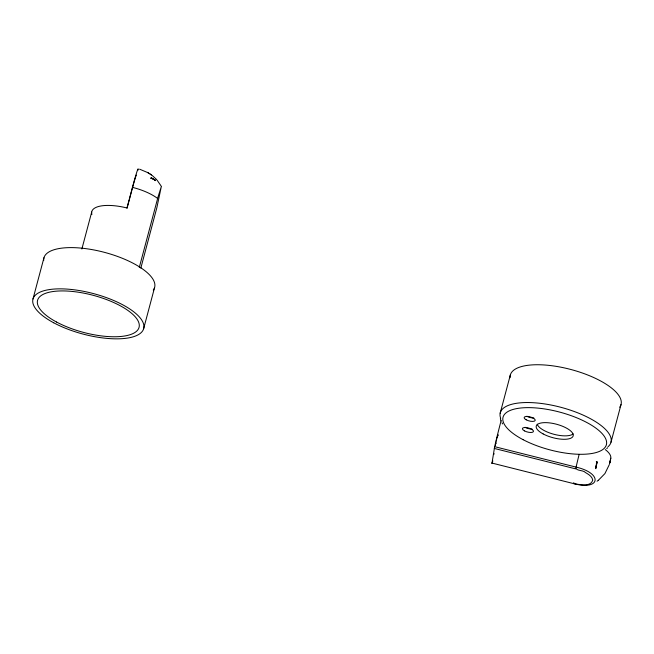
<?xml version="1.0" encoding="UTF-8"?>
<svg xmlns="http://www.w3.org/2000/svg" width="654" height="654" viewBox="0 0 654 654"><rect width="100%" height="100%" fill="white"/><g stroke="black" fill="none" stroke-linecap="round" stroke-linejoin="round"><path stroke-width="0.98" d="M491.963 463.318L494.653 446.666A34.368 1.226 -75.9 0 1 501.087 420.751M595.769 467.774L595.753 467.896A27.672 0.989 -75.9 0 1 597.127 462.19L596.35 461.699L597.127 462.19M151.229 177.7L151.033 178.46L151.229 177.7A30.55 11.151 14.9 0 1 155.603 180.61L154.949 180.242M610.795 458.209L609.642 463.294L610.795 458.209A30.55 11.151 14.9 0 0 605.269 449.568M573.926 483.649C579.436 484.459 590.472 487.434 592.737 480.183C592.222 476.439 588.469 474.314 585.502 472.58C583.303 469.752 574.997 471.215 576.084 467.111A34.368 1.226 -75.9 0 1 579.035 454.816M495.405 444.859L495.413 445.366M498.029 435.221L497.898 435.883M495.675 443.543L496.002 442.096M494.04 454.162L494.146 453.672M496.263 441L496.672 439.341M496.942 438.311L497.31 436.937M32.986 298.984L43.957 257.758M81.873 248.994L91.707 212.051M138.157 170.048A30.55 1.095 -75.9 0 0 132.451 187.355L126.966 207.972A34.368 12.54 14.9 0 0 91.903 214.455M127.048 208.283L127.816 205.381M127.971 204.8L129.206 200.165M130.408 195.652L129.394 199.462M130.555 195.072L131.789 190.437M139.286 267.461L158.17 196.502L161.342 186.488L156.837 207.768L140.823 268.132M143.635 328.7L154.606 287.466M500.171 413.205L510.365 374.881M611 442.227L621.014 404.589M495.936 443.739L496.051 443.33M497.661 435.703L498.013 434.608M609.389 464.438L604.917 473.594L598.353 480.306M492.838 460.849A34.368 1.226 -75.9 0 1 492.07 463.13L492.004 463.294M573.836 482.636A34.368 1.226 -75.9 0 1 573.509 483.584C600.519 490.876 603.127 473.316 576.084 467.111L494.653 446.666M606.757 448.57L607.623 447.777M597.069 481.221L598.402 480.273M494.277 448.44L575.716 468.885M491.988 463.073L573.509 483.584M139.588 169.173L148.008 172.713M148.123 172.779L152.423 175.664L156.527 179.474M147.42 172.378L148.76 173.147M151.352 174.847L149.954 173.882M156.96 179.964L161.113 185.998M501.961 422.786L502.656 423.939M501.07 421.021L500.335 418.781M595.753 467.962A30.55 1.095 -75.9 0 1 597.167 461.904M596.481 462.942A30.705 1.905 -86 0 1 595.908 468.697M610.362 460.972A30.55 11.151 14.9 0 1 609.553 462.86M510.095 377.71A57.282 20.903 14.9 0 1 571.506 369.657A57.282 20.903 14.9 0 1 619.69 407.221M573.125 433.904A19.097 6.965 14.9 0 1 553.66 434.215A19.097 6.965 14.9 0 1 537.236 424.217M532.103 429.049A5.731 2.093 14.9 0 1 525.105 427.291M533.827 417.98A5.731 2.093 14.9 0 1 526.83 416.222M500.686 418.315A57.282 20.903 14.9 0 1 560.854 407.295A57.282 20.903 14.9 0 1 607.991 446.756M151.319 178.346A30.705 11.952 2.5 0 1 155.194 180.144M151.188 177.986A27.672 10.096 14.9 0 1 155.603 180.61M132.451 187.355A34.368 12.54 14.9 0 1 157.639 198.481M131.953 189.799A23.994 0.858 -75.9 0 1 136.375 175.084M43.695 260.586A57.282 20.903 14.9 0 1 105.106 252.526A57.282 20.903 14.9 0 1 153.289 290.098M543.172 433.945A19.097 6.965 14.9 0 0 573.051 436.218A19.097 6.965 14.9 0 0 547.921 422.737A19.097 6.965 14.9 0 0 543.172 433.945M524.475 430.888A5.731 2.093 14.9 0 0 533.443 431.566A5.731 2.093 14.9 0 0 525.898 427.528A5.731 2.093 14.9 0 0 524.475 430.888M526.208 419.819A5.731 2.093 14.9 0 0 535.168 420.506A5.731 2.093 14.9 0 0 527.631 416.459A5.731 2.093 14.9 0 0 526.208 419.819M523.159 439.709A53.465 19.506 14.9 0 0 606.193 445.333A53.465 19.506 14.9 0 0 534.8 407.859A53.465 19.506 14.9 0 0 523.159 439.709M53.693 322.782A57.282 20.903 14.9 0 0 143.324 329.591A57.282 20.903 14.9 0 0 67.926 289.158A57.282 20.903 14.9 0 0 53.693 322.782M56.571 322.038A52.508 19.162 14.9 0 0 138.738 328.283A52.508 19.162 14.9 0 0 69.626 291.21A52.508 19.162 14.9 0 0 56.571 322.038"/></g></svg>
